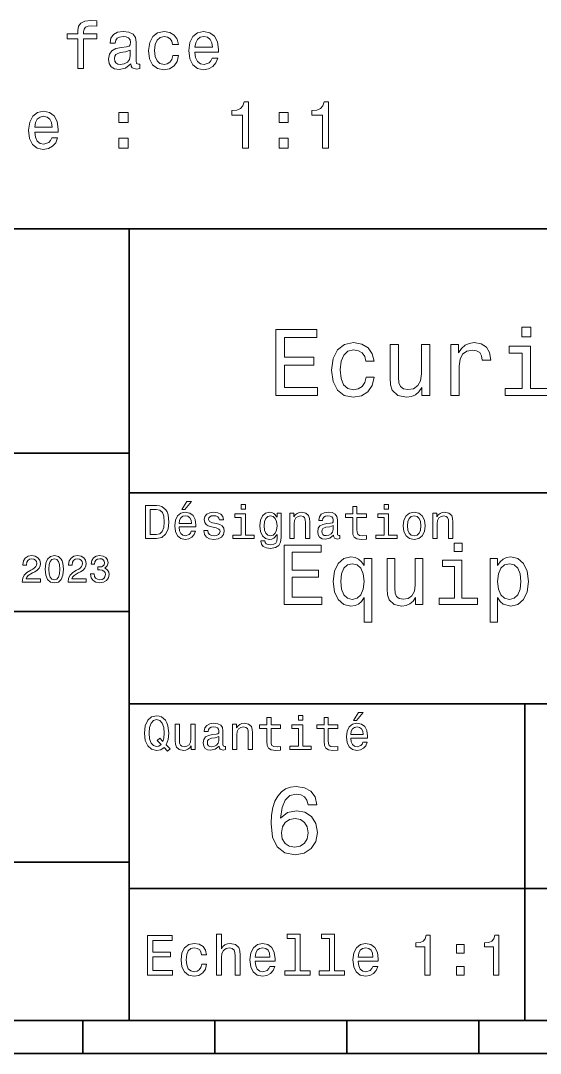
# Model space of a CAD drawing. Extents: x 0 to 297, y 0 to 210.
# Drawn here: x 153.8 to 193.2, y 7.5 to 85.8 of the extents above; entities that cross this region are included whole.
import ezdxf

# ---------------------------------------------------------------- set-up
doc = ezdxf.new("R2010")
doc.units = 0

msp = doc.modelspace()

# ---------------------------------------------------------------- linework, layer by layer
at = {"color": 7, "lineweight": 35}
for p, q in [((97, 70), (287, 70)), ((162, 10), (162, 70)), ((97, 53), (162, 53)), ((162, 50), (287, 50)), ((97, 41), (162, 41)), ((162, 34), (287, 34)), ((97, 22), (162, 22)), ((162, 20), (287, 20)), ((10, 10), (287, 10)), ((97, 10), (287, 10)), ((98.5, 7.5), (198.5, 7.5))]:
    msp.add_line(p, q, dxfattribs=at)
at = {"color": 7, "lineweight": 35, "ltscale": 0.35}
msp.add_line((192, 20), (192, 34), dxfattribs=at)
at = {"color": 7, "lineweight": 35, "ltscale": 0.25}
msp.add_line((192, 10), (192, 20), dxfattribs=at)
at = {"color": 7, "lineweight": 35, "ltscale": 0.0625}
for p, q in [((158.5, 10), (158.5, 7.5)), ((168.5, 10), (168.5, 7.5)), ((178.5, 10), (178.5, 7.5)), ((188.5, 10), (188.5, 7.5))]:
    msp.add_line(p, q, dxfattribs=at)
at = {"color": 7, "lineweight": 13}
for points in [[(158.106995, 84.412415), (158.106995, 82.173218), (158.550812, 82.173218), (158.550812, 84.412415), (159.559448, 84.412415), (159.559448, 84.790649), (158.550812, 84.790649), (158.550812, 84.957077), (158.586105, 85.158806), (158.702103, 85.294975), (158.898788, 85.375664), (159.181213, 85.40593), (159.559448, 85.385757), (159.559448, 85.769043), (159.080353, 85.794258), (158.646637, 85.748863), (158.34404, 85.612701), (158.162476, 85.375664), (158.106995, 85.037773), (158.106995, 84.790649), (157.295044, 84.790649), (157.295044, 84.412415)], [(162.136536, 82.526245), (162.136536, 82.511116), (162.161758, 82.339645), (162.237411, 82.218605), (162.55513, 82.122787), (162.802246, 82.163132), (162.802246, 82.506073), (162.696335, 82.490944), (162.55513, 82.556503), (162.529907, 82.758232), (162.529907, 84.160248), (162.469391, 84.518318), (162.292877, 84.770477), (161.985245, 84.921776), (161.551529, 84.977249), (161.127899, 84.916733), (160.815216, 84.745262), (160.61853, 84.477974), (160.552963, 84.124947), (160.552963, 84.094688), (160.951385, 84.094688), (160.986679, 84.306503), (161.097641, 84.457802), (161.27919, 84.548576), (161.536392, 84.583878), (161.783508, 84.558662), (161.960022, 84.483017), (162.065933, 84.351891), (162.101242, 84.170334), (162.08107, 83.958519), (162.000366, 83.852615), (161.798645, 83.802177), (161.42041, 83.761833), (160.986679, 83.671059), (160.679047, 83.509674), (160.497498, 83.257515), (160.442017, 82.884315), (160.492447, 82.55146), (160.648788, 82.304344), (160.900955, 82.148003), (161.248932, 82.092529), (161.717957, 82.198433)], [(165.288559, 83.983734), (165.727325, 83.983734), (165.636536, 84.387192), (165.419678, 84.704918), (165.081787, 84.901604), (164.643021, 84.977249), (164.158875, 84.876389), (163.79071, 84.593964), (163.558731, 84.135033), (163.478043, 83.51976), (163.55368, 82.909531), (163.78064, 82.455635), (164.138702, 82.173218), (164.627899, 82.0774), (165.061615, 82.153046), (165.399506, 82.364861), (165.6315, 82.697716), (165.732361, 83.141518), (165.308731, 83.141518), (165.233078, 82.8591), (165.091873, 82.647278), (164.890137, 82.516159), (164.643021, 82.475815), (164.335388, 82.541374), (164.11348, 82.743103), (163.977325, 83.070915), (163.931931, 83.534889), (163.977325, 83.988777), (164.11853, 84.316589), (164.345474, 84.518318), (164.643021, 84.588921), (164.905273, 84.543533), (165.101959, 84.427544), (165.233078, 84.235901)], [(166.988129, 83.39872), (168.763336, 83.39872), (168.768387, 83.605492), (168.687683, 84.185463), (168.46579, 84.619186), (168.112762, 84.881432), (167.643738, 84.977249), (167.184814, 84.876389), (166.831787, 84.593964), (166.604843, 84.135033), (166.524139, 83.529846), (166.599792, 82.909531), (166.826736, 82.455635), (167.174728, 82.173218), (167.628616, 82.0774), (168.021988, 82.14296), (168.344757, 82.31443), (168.581787, 82.586761), (168.717957, 82.949875), (168.27919, 82.949875), (168.188416, 82.748146), (168.057281, 82.596848), (167.684082, 82.475815), (167.396622, 82.531288), (167.179764, 82.707802), (167.038559, 82.995262), (166.988129, 83.383591)], [(166.988129, 83.771919), (167.043594, 84.119904), (167.179764, 84.377106), (167.386536, 84.533447), (167.658875, 84.588921), (167.926163, 84.533447), (168.132935, 84.377106), (168.259018, 84.119904), (168.304413, 83.771919)], [(162.086105, 83.121346), (162.025589, 82.8591), (161.864212, 82.657364), (161.622131, 82.526245), (161.324585, 82.480858), (161.132935, 82.506073), (160.996765, 82.586761), (160.911041, 82.727974), (160.885818, 82.92466), (160.905991, 83.101173), (160.986679, 83.227249), (161.309448, 83.368462), (161.717957, 83.428978), (162.086105, 83.550018)], [(170.588989, 76.126389), (171.047913, 76.126389), (171.047913, 79.651604), (170.704987, 79.651604), (170.614197, 79.343971), (170.432648, 79.137192), (170.155273, 79.016159), (169.771988, 78.975815), (169.771988, 78.617744), (170.588989, 78.617744)], [(176.661041, 76.126389), (177.119965, 76.126389), (177.119965, 79.651604), (176.777023, 79.651604), (176.686249, 79.343971), (176.5047, 79.137192), (176.22731, 79.016159), (175.844025, 78.975815), (175.844025, 78.617744), (176.661041, 78.617744)], [(154.84404, 77.351891), (156.619247, 77.351891), (156.624298, 77.558662), (156.54361, 78.138634), (156.321701, 78.572357), (155.968674, 78.834602), (155.499649, 78.93042), (155.040726, 78.829559), (154.687698, 78.547134), (154.460754, 78.088203), (154.380051, 77.483017), (154.455704, 76.862701), (154.682648, 76.408806), (155.03064, 76.126389), (155.484528, 76.030571), (155.877899, 76.09613), (156.200668, 76.267601), (156.437698, 76.539932), (156.573853, 76.903046), (156.135101, 76.903046), (156.044327, 76.701317), (155.913193, 76.550018), (155.539993, 76.428986), (155.252533, 76.484459), (155.035675, 76.660973), (154.89447, 76.948433), (154.84404, 77.336761)], [(154.84404, 77.72509), (154.899506, 78.073074), (155.035675, 78.330276), (155.242447, 78.486618), (155.514786, 78.542091), (155.782074, 78.486618), (155.988846, 78.330276), (156.114929, 78.073074), (156.160309, 77.72509)], [(161.223724, 78.08316), (161.919678, 78.08316), (161.919678, 78.834602), (161.223724, 78.834602)], [(173.367798, 78.08316), (174.063766, 78.08316), (174.063766, 78.834602), (173.367798, 78.834602)], [(161.223724, 76.126389), (161.919678, 76.126389), (161.919678, 76.877831), (161.223724, 76.877831)], [(173.367798, 76.126389), (174.063766, 76.126389), (174.063766, 76.877831), (173.367798, 76.877831)], [(173.109512, 57.381123), (176.279541, 57.381123), (176.279541, 57.986309), (173.772339, 57.986309), (173.772339, 59.679394), (176.005768, 59.679394), (176.005768, 60.277374), (173.772339, 60.277374), (173.772339, 61.775936), (176.221893, 61.775936), (176.221893, 62.381123), (173.109512, 62.381123)], [(192.439484, 62.554031), (191.769455, 62.554031), (191.769455, 61.833572), (192.439484, 61.833572)], [(179.932281, 59.967579), (180.559082, 59.967579), (180.429398, 60.543945), (180.119598, 60.997837), (179.636887, 61.278816), (179.010086, 61.386887), (178.318436, 61.242794), (177.792511, 60.839336), (177.46109, 60.183716), (177.345825, 59.304752), (177.453888, 58.432995), (177.778091, 57.78458), (178.289627, 57.381123), (178.988464, 57.244236), (179.608063, 57.352303), (180.090775, 57.6549), (180.42218, 58.130402), (180.566284, 58.764408), (179.96109, 58.764408), (179.853027, 58.36095), (179.651291, 58.058357), (179.363113, 57.871037), (179.010086, 57.8134), (178.570602, 57.907059), (178.253601, 58.195244), (178.059082, 58.663544), (177.994232, 59.326366), (178.059082, 59.974781), (178.260803, 60.443081), (178.585007, 60.731266), (179.010086, 60.83213), (179.38472, 60.767288), (179.66571, 60.601585), (179.853027, 60.327808)], [(184.788177, 61.25), (184.154175, 61.25), (184.154175, 59.016571), (184.082123, 58.497837), (183.873199, 58.123196), (183.548996, 57.892651), (183.123917, 57.820602), (182.785294, 57.878242), (182.569168, 58.051151), (182.446686, 58.346542), (182.417862, 58.764408), (182.417862, 61.25), (181.783859, 61.25), (181.783859, 58.706772), (181.805481, 58.195244), (181.942368, 57.770172), (182.360229, 57.381123), (183.030258, 57.244236), (183.390488, 57.294666), (183.700287, 57.424351), (183.966858, 57.647694), (184.182999, 57.971901), (184.182999, 57.381123), (184.788177, 57.381123)], [(186.380402, 57.381123), (187.014404, 57.381123), (187.014404, 59.592937), (187.079254, 60.12608), (187.273773, 60.507923), (187.590775, 60.738472), (188.015854, 60.817722), (188.332855, 60.767288), (188.570602, 60.623199), (188.714691, 60.378242), (188.765121, 60.046829), (189.406342, 60.046829), (189.319885, 60.630402), (189.082123, 61.048271), (188.685883, 61.30043), (188.145538, 61.386887), (187.778091, 61.32925), (187.46109, 61.185158), (187.180115, 60.940201), (186.956772, 60.608788), (186.956772, 61.25), (186.380402, 61.25)], [(192.417862, 57.914265), (192.417862, 61.120316), (190.789627, 61.120316), (190.789627, 60.579971), (191.783859, 60.579971), (191.783859, 57.914265), (190.48703, 57.914265), (190.48703, 57.381123), (193.729111, 57.381123), (193.729111, 57.914265)], [(166.004318, 48.728386), (166.216858, 48.728386), (166.717575, 49.340778), (166.364548, 49.340778)], [(164.080688, 49.030979), (163.248566, 49.030979), (163.248566, 46.530979), (164.080688, 46.530979), (164.473343, 46.610229), (164.765137, 46.851585), (164.945251, 47.244236), (165.010086, 47.780979), (164.952454, 48.328529), (164.880402, 48.544666), (164.779541, 48.717579), (164.487747, 48.951729), (164.296829, 49.009365)], [(164.055481, 48.731987), (164.329254, 48.677952), (164.516571, 48.512245), (164.628235, 48.216858), (164.664261, 47.780979), (164.624634, 47.359509), (164.51297, 47.064121), (164.322052, 46.887608), (164.055481, 46.829971), (163.583572, 46.829971), (163.583572, 48.731987)], [(170.824203, 49.117435), (170.489197, 49.117435), (170.489197, 48.757202), (170.824203, 48.757202)], [(178.943802, 48.130402), (178.943802, 47.161381), (178.965424, 46.84798), (179.066284, 46.631844), (179.268005, 46.505764), (179.610229, 46.462536), (179.984863, 46.480545), (179.984863, 46.754322), (179.71109, 46.732708), (179.46254, 46.761528), (179.329254, 46.851585), (179.271606, 47.00288), (179.260803, 47.215416), (179.260803, 48.130402), (179.984863, 48.130402), (179.984863, 48.400574), (179.260803, 48.400574), (179.260803, 48.966137), (178.943802, 48.966137), (178.943802, 48.400574), (178.396255, 48.400574), (178.396255, 48.130402)], [(181.667145, 49.117435), (181.332138, 49.117435), (181.332138, 48.757202), (181.667145, 48.757202)], [(165.784576, 47.406338), (167.052597, 47.406338), (167.056198, 47.554035), (166.998566, 47.9683), (166.840057, 48.278099), (166.587891, 48.465416), (166.252884, 48.533859), (165.925079, 48.461815), (165.672913, 48.260086), (165.510803, 47.932278), (165.453171, 47.5), (165.507202, 47.056915), (165.669312, 46.732708), (165.917862, 46.530979), (166.242081, 46.462536), (166.523056, 46.509365), (166.753601, 46.631844), (166.922913, 46.826366), (167.020172, 47.085735), (166.706772, 47.085735), (166.641937, 46.941643), (166.548264, 46.833572), (166.281708, 46.747116), (166.07637, 46.786743), (165.921463, 46.912823), (165.820602, 47.118156), (165.784576, 47.395531)], [(165.784576, 47.672909), (165.824203, 47.921471), (165.921463, 48.105186), (166.069168, 48.216858), (166.263687, 48.256485), (166.454605, 48.216858), (166.60231, 48.105186), (166.692368, 47.921471), (166.724777, 47.672909)], [(168.623199, 47.658501), (168.317001, 47.730545), (168.090057, 47.8134), (168.014404, 47.982708), (168.036026, 48.101585), (168.111664, 48.188038), (168.234146, 48.242073), (168.41066, 48.263687), (168.579971, 48.242073), (168.713257, 48.177231), (168.799713, 48.079971), (168.835739, 47.950287), (169.145538, 47.950287), (169.145538, 47.957493), (169.091492, 48.191643), (168.943802, 48.375359), (168.713257, 48.490635), (168.41066, 48.533859), (168.104462, 48.490635), (167.881119, 48.371758), (167.740631, 48.195244), (167.697403, 47.971901), (167.729828, 47.755764), (167.830688, 47.604465), (167.996399, 47.496399), (168.237747, 47.42075), (168.590775, 47.334293), (168.806915, 47.244236), (168.864548, 47.172188), (168.886169, 47.064121), (168.853745, 46.930836), (168.767288, 46.829971), (168.626801, 46.765129), (168.439484, 46.743515), (168.241348, 46.765129), (168.09726, 46.840778), (168, 46.963257), (167.960373, 47.132565), (167.654175, 47.132565), (167.704605, 46.844379), (167.85231, 46.635445), (168.086456, 46.509365), (168.41066, 46.462536), (168.749283, 46.509365), (168.997833, 46.635445), (169.149139, 46.837173), (169.203171, 47.100143), (169.163544, 47.327087), (169.05188, 47.481987), (168.868149, 47.582851)], [(170.8134, 46.79755), (170.8134, 48.400574), (169.999283, 48.400574), (169.999283, 48.130402), (170.496399, 48.130402), (170.496399, 46.79755), (169.847977, 46.79755), (169.847977, 46.530979), (171.469025, 46.530979), (171.469025, 46.79755)], [(173.518738, 46.617435), (173.518738, 48.465416), (173.216141, 48.465416), (173.216141, 48.152016), (172.967575, 48.4366), (172.816284, 48.508644), (172.646973, 48.533859), (172.340775, 48.461815), (172.103027, 48.260086), (171.94812, 47.935879), (171.894089, 47.5), (171.94812, 47.060516), (172.103027, 46.736309), (172.340775, 46.530979), (172.646973, 46.462536), (172.819885, 46.487751), (172.963974, 46.552593), (173.216141, 46.826366), (173.216141, 46.552593), (173.187317, 46.336456), (173.108063, 46.181557), (172.956772, 46.091499), (172.729828, 46.059078), (172.531708, 46.080692), (172.391205, 46.134727), (172.30835, 46.228386), (172.283142, 46.354465), (171.976944, 46.354465), (171.976944, 46.340057), (172.023773, 46.109509), (172.167862, 45.9366), (172.398407, 45.824928), (172.711823, 45.785301), (173.086456, 45.839336), (173.335022, 45.990635), (173.47551, 46.253601)], [(172.221909, 47.5), (172.254318, 47.820606), (172.351593, 48.058357), (172.502884, 48.198845), (172.704605, 48.249279), (172.917145, 48.198845), (173.075653, 48.058357), (173.172913, 47.820606), (173.208939, 47.5), (173.172913, 47.172188), (173.075653, 46.938038), (172.917145, 46.793949), (172.704605, 46.747116), (172.502884, 46.793949), (172.351593, 46.938038), (172.254318, 47.175793)], [(174.181549, 46.530979), (174.498566, 46.530979), (174.498566, 47.647694), (174.530975, 47.903458), (174.635452, 48.090778), (174.797546, 48.206051), (175.013687, 48.249279), (175.1866, 48.213257), (175.294662, 48.115993), (175.348709, 47.953888), (175.366714, 47.737751), (175.366714, 46.530979), (175.683716, 46.530979), (175.683716, 47.802593), (175.669312, 48.058357), (175.604462, 48.270893), (175.391937, 48.465416), (175.060516, 48.533859), (174.876801, 48.508644), (174.721909, 48.440201), (174.588623, 48.324928), (174.484146, 48.170029), (174.484146, 48.465416), (174.181549, 48.465416)], [(177.499283, 46.783142), (177.499283, 46.772335), (177.517288, 46.649857), (177.57132, 46.5634), (177.798264, 46.494957), (177.974777, 46.523773), (177.974777, 46.76873), (177.899139, 46.757923), (177.798264, 46.804756), (177.780258, 46.948845), (177.780258, 47.950287), (177.73703, 48.206051), (177.610947, 48.386166), (177.391205, 48.494236), (177.081406, 48.533859), (176.778824, 48.490635), (176.555481, 48.368156), (176.414978, 48.177231), (176.368149, 47.925072), (176.368149, 47.903458), (176.65274, 47.903458), (176.677948, 48.054756), (176.757202, 48.162823), (176.886887, 48.227665), (177.070602, 48.25288), (177.247116, 48.234871), (177.373199, 48.180836), (177.448853, 48.087173), (177.47406, 47.957493), (177.459656, 47.806194), (177.402023, 47.730545), (177.257919, 47.694523), (176.987747, 47.665707), (176.677948, 47.600864), (176.458206, 47.485592), (176.328537, 47.305473), (176.28891, 47.038906), (176.324921, 46.801151), (176.4366, 46.624638), (176.616714, 46.512966), (176.86528, 46.473343), (177.200287, 46.548992)], [(181.656342, 46.79755), (181.656342, 48.400574), (180.842224, 48.400574), (180.842224, 48.130402), (181.33934, 48.130402), (181.33934, 46.79755), (180.690918, 46.79755), (180.690918, 46.530979), (182.311966, 46.530979), (182.311966, 46.79755)], [(182.762253, 47.496399), (182.819885, 47.056915), (182.985596, 46.732708), (183.248566, 46.530979), (183.601593, 46.462536), (183.951004, 46.530979), (184.213974, 46.729107), (184.379684, 47.053314), (184.440918, 47.496399), (184.379684, 47.935879), (184.213974, 48.263687), (183.951004, 48.461815), (183.601593, 48.533859), (183.248566, 48.461815), (182.985596, 48.260086), (182.819885, 47.935879)], [(183.086456, 47.5), (183.118881, 47.824207), (183.219742, 48.058357), (183.381851, 48.20245), (183.601593, 48.25288), (183.817719, 48.20245), (183.979828, 48.061958), (184.080688, 47.824207), (184.116714, 47.5), (184.080688, 47.172188), (183.979828, 46.934437), (183.817719, 46.790344), (183.601593, 46.743515), (183.381851, 46.790344), (183.219742, 46.934437), (183.118881, 47.172188)], [(185.024506, 46.530979), (185.341492, 46.530979), (185.341492, 47.647694), (185.373917, 47.903458), (185.478394, 48.090778), (185.640488, 48.206051), (185.856628, 48.249279), (186.029541, 48.213257), (186.137604, 48.115993), (186.19165, 47.953888), (186.209656, 47.737751), (186.209656, 46.530979), (186.526657, 46.530979), (186.526657, 47.802593), (186.512253, 48.058357), (186.447403, 48.270893), (186.234879, 48.465416), (185.903458, 48.533859), (185.719742, 48.508644), (185.56485, 48.440201), (185.431564, 48.324928), (185.327087, 48.170029), (185.327087, 48.465416), (185.024506, 48.465416)], [(177.463257, 47.208214), (177.420029, 47.020893), (177.304749, 46.876801), (177.131851, 46.783142), (176.919312, 46.750721), (176.782425, 46.76873), (176.68515, 46.826366), (176.623917, 46.927231), (176.605911, 47.067722), (176.620316, 47.193802), (176.677948, 47.283859), (176.908508, 47.384727), (177.200287, 47.427952), (177.463257, 47.514408)], [(173.748566, 41.530258), (176.601593, 41.530258), (176.601593, 42.074928), (174.345108, 42.074928), (174.345108, 43.598701), (176.355194, 43.598701), (176.355194, 44.136887), (174.345108, 44.136887), (174.345108, 45.485588), (176.549713, 45.485588), (176.549713, 46.030258), (173.748566, 46.030258)], [(187.242081, 46.185879), (186.639053, 46.185879), (186.639053, 45.537464), (187.242081, 45.537464)], [(153.899139, 43.224785), (155.273773, 43.224785), (155.273773, 43.472622), (154.187317, 43.472622), (154.247849, 43.60807), (154.351593, 43.720463), (154.671478, 43.925072), (154.841507, 44.011528), (155.031708, 44.135448), (155.167145, 44.279541), (155.244965, 44.44957), (155.273773, 44.642651), (155.224792, 44.884727), (155.08934, 45.074928), (154.881851, 45.195965), (154.613831, 45.239193), (154.337173, 45.190201), (154.126801, 45.054756), (153.991364, 44.838619), (153.945251, 44.553314), (153.945251, 44.51297), (154.207504, 44.51297), (154.207504, 44.536022), (154.233429, 44.731991), (154.311249, 44.876083), (154.435165, 44.9683), (154.599426, 45), (154.766571, 44.971184), (154.890488, 44.899136), (154.971191, 44.786743), (155, 44.645535), (154.979828, 44.51297), (154.925079, 44.400578), (154.832855, 44.302593), (154.706055, 44.216141), (154.536026, 44.12392), (154.253601, 43.945248), (154.054764, 43.755043), (153.9366, 43.524498), (153.899139, 43.233429)], [(155.642654, 44.201729), (155.685883, 43.749279), (155.821335, 43.426514), (156.037476, 43.230549), (156.337173, 43.167149), (156.634003, 43.230549), (156.850143, 43.426514), (156.982712, 43.749279), (157.028824, 44.201729), (156.982712, 44.651299), (156.927963, 44.829971), (156.850143, 44.976948), (156.634003, 45.172913), (156.337173, 45.239193), (156.037476, 45.172913), (155.821335, 44.974064), (155.685883, 44.651299)], [(155.919312, 44.201729), (155.942368, 44.550434), (156.01442, 44.801155), (156.144104, 44.948128), (156.337173, 45), (156.527374, 44.948128), (156.657059, 44.801155), (156.729111, 44.550434), (156.752167, 44.201729), (156.729111, 43.850143), (156.657059, 43.599426), (156.527374, 43.45245), (156.337173, 43.403458), (156.144104, 43.45245), (156.01442, 43.599426), (155.942368, 43.850143)], [(157.368881, 43.224785), (158.743515, 43.224785), (158.743515, 43.472622), (157.657059, 43.472622), (157.71759, 43.60807), (157.821335, 43.720463), (158.14122, 43.925072), (158.311249, 44.011528), (158.50145, 44.135448), (158.636887, 44.279541), (158.714706, 44.44957), (158.743515, 44.642651), (158.694534, 44.884727), (158.559082, 45.074928), (158.351593, 45.195965), (158.083572, 45.239193), (157.806915, 45.190201), (157.596542, 45.054756), (157.461105, 44.838619), (157.414993, 44.553314), (157.414993, 44.51297), (157.677231, 44.51297), (157.677231, 44.536022), (157.703171, 44.731991), (157.780991, 44.876083), (157.904907, 44.9683), (158.069168, 45), (158.236313, 44.971184), (158.360229, 44.899136), (158.440918, 44.786743), (158.469742, 44.645535), (158.44957, 44.51297), (158.394821, 44.400578), (158.302597, 44.302593), (158.175797, 44.216141), (158.005768, 44.12392), (157.723343, 43.945248), (157.524506, 43.755043), (157.406342, 43.524498), (157.368881, 43.233429)], [(159.080688, 43.853027), (159.080688, 43.832855), (159.126801, 43.556198), (159.262253, 43.348705), (159.47551, 43.216141), (159.757935, 43.167149), (160.057648, 43.216141), (160.282425, 43.342941), (160.426514, 43.54467), (160.478394, 43.804035), (160.455338, 43.974064), (160.391937, 44.112392), (160.288193, 44.219021), (160.149857, 44.296829), (160.337173, 44.45245), (160.403458, 44.700291), (160.360229, 44.925072), (160.236313, 45.0951), (160.034592, 45.201729), (159.757935, 45.239193), (159.498566, 45.193085), (159.299713, 45.066284), (159.170029, 44.864555), (159.126801, 44.596542), (159.126801, 44.57637), (159.383286, 44.57637), (159.406342, 44.760807), (159.481277, 44.893372), (159.60231, 44.974064), (159.772339, 45.002884), (159.922195, 44.979828), (160.031708, 44.919308), (160.097992, 44.821327), (160.123917, 44.688763), (160.097992, 44.54755), (160.028824, 44.45245), (159.907776, 44.394814), (159.743515, 44.377522), (159.631134, 44.380405), (159.631134, 44.15274), (159.772339, 44.158501), (159.953888, 44.132565), (160.08934, 44.0634), (160.170029, 43.951008), (160.198853, 43.804035), (160.167145, 43.63689), (160.083572, 43.51297), (159.951019, 43.435158), (159.775223, 43.409222), (159.593658, 43.438042), (159.46109, 43.524498), (159.377533, 43.662827), (159.345825, 43.853027)], [(179.811249, 44.474064), (179.610245, 44.76585), (179.383286, 44.973343), (179.117447, 45.090057), (178.812683, 45.135445), (178.261536, 45.005764), (177.833588, 44.642651), (177.554764, 44.059078), (177.457504, 43.274494), (177.554764, 42.483429), (177.833588, 41.899857), (178.261536, 41.530258), (178.812683, 41.407059), (179.117447, 41.445965), (179.376801, 41.556194), (179.60376, 41.757202), (179.811249, 42.061958), (179.811249, 40.181557), (180.381851, 40.181557), (180.381851, 45.012245), (179.811249, 45.012245)], [(184.259369, 45.012245), (183.688766, 45.012245), (183.688766, 43.002159), (183.623932, 42.535301), (183.435883, 42.198124), (183.144104, 41.990631), (182.761536, 41.925793), (182.456787, 41.977665), (182.262253, 42.133286), (182.152023, 42.399136), (182.126083, 42.775215), (182.126083, 45.012245), (181.555481, 45.012245), (181.555481, 42.723343), (181.574936, 42.262966), (181.698135, 41.880402), (182.074219, 41.530258), (182.677246, 41.407059), (183.00145, 41.45245), (183.280273, 41.569164), (183.520172, 41.770172), (183.714706, 42.061958), (183.714706, 41.530258), (184.259369, 41.530258)], [(187.222626, 42.010086), (187.222626, 44.895531), (185.757217, 44.895531), (185.757217, 44.409222), (186.652023, 44.409222), (186.652023, 42.010086), (185.484879, 42.010086), (185.484879, 41.530258), (188.40274, 41.530258), (188.40274, 42.010086)], [(189.920044, 44.474064), (189.920044, 45.012245), (189.349426, 45.012245), (189.349426, 40.181557), (189.920044, 40.181557), (189.920044, 42.061958), (190.121048, 41.757202), (190.347992, 41.556194), (190.918594, 41.407059), (191.463257, 41.530258), (191.89122, 41.899857), (192.170044, 42.483429), (192.273788, 43.274494), (192.170044, 44.059078), (191.89122, 44.642651), (191.463257, 45.005764), (190.918594, 45.135445), (190.607361, 45.096542), (190.341507, 44.973343), (190.114563, 44.76585)], [(178.041077, 43.274494), (178.099426, 43.851585), (178.280991, 44.273052), (178.553314, 44.532421), (178.909943, 44.623199), (179.286026, 44.532421), (179.571335, 44.279537), (179.739914, 43.858067), (179.804764, 43.274494), (179.739914, 42.684437), (179.571335, 42.262966), (179.286026, 42.003601), (178.909943, 41.919308), (178.553314, 42.003601), (178.280991, 42.262966), (178.099426, 42.690922)], [(190.821335, 41.919308), (190.438766, 42.003601), (190.159943, 42.262966), (189.984879, 42.684437), (189.926514, 43.274494), (189.984879, 43.858067), (190.159943, 44.279537), (190.438766, 44.532421), (190.821335, 44.623199), (191.171478, 44.532421), (191.450302, 44.273052), (191.625366, 43.851585), (191.690216, 43.274494), (191.625366, 42.690922), (191.450302, 42.262966), (191.171478, 42.003601)], [(164.642654, 30.685879), (164.916428, 30.401297), (165.107346, 30.592218), (164.811966, 30.894812), (164.963257, 31.305475), (165.010086, 31.780979), (164.941635, 32.339336), (164.862396, 32.56628), (164.757919, 32.753601), (164.46254, 33.009365), (164.282425, 33.074207), (164.08429, 33.099422), (163.702454, 33.009365), (163.41066, 32.757202), (163.223343, 32.342937), (163.158508, 31.780979), (163.223343, 31.219019), (163.407059, 30.804754), (163.698853, 30.54899), (164.08429, 30.462536), (164.39769, 30.520172)], [(172.438034, 32.130402), (172.438034, 31.161383), (172.459656, 30.847982), (172.560516, 30.631844), (172.762253, 30.505762), (173.104462, 30.462536), (173.479111, 30.480547), (173.479111, 30.754322), (173.205338, 30.732708), (172.956772, 30.761526), (172.823486, 30.851583), (172.765854, 31.002882), (172.755035, 31.215418), (172.755035, 32.130402), (173.479111, 32.130402), (173.479111, 32.400574), (172.755035, 32.400574), (172.755035, 32.966137), (172.438034, 32.966137), (172.438034, 32.400574), (171.890488, 32.400574), (171.890488, 32.130402)], [(175.161377, 33.117435), (174.82637, 33.117435), (174.82637, 32.757202), (175.161377, 32.757202)], [(176.775223, 32.130402), (176.775223, 31.161383), (176.796829, 30.847982), (176.89769, 30.631844), (177.099426, 30.505762), (177.44165, 30.462536), (177.816284, 30.480547), (177.816284, 30.754322), (177.542511, 30.732708), (177.293945, 30.761526), (177.16066, 30.851583), (177.103027, 31.002882), (177.092224, 31.215418), (177.092224, 32.130402), (177.816284, 32.130402), (177.816284, 32.400574), (177.092224, 32.400574), (177.092224, 32.966137), (176.775223, 32.966137), (176.775223, 32.400574), (176.227661, 32.400574), (176.227661, 32.130402)], [(179.015854, 32.728386), (179.228394, 32.728386), (179.729111, 33.340778), (179.376083, 33.340778)], [(164.41571, 30.916426), (164.260803, 30.801151), (164.08429, 30.765129), (163.850143, 30.829971), (163.666428, 31.024494), (163.543945, 31.341497), (163.504318, 31.780979), (163.543945, 32.216858), (163.662827, 32.537464), (163.846542, 32.731987), (164.08429, 32.80043), (164.318451, 32.731987), (164.502167, 32.533859), (164.621033, 32.213257), (164.664261, 31.780979), (164.631851, 31.40634), (164.5634, 31.150576), (164.329254, 31.395533), (164.13472, 31.211815)], [(166.998566, 32.465416), (166.681549, 32.465416), (166.681549, 31.348703), (166.645538, 31.089336), (166.541061, 30.902016), (166.378967, 30.786743), (166.166428, 30.750719), (165.997116, 30.779539), (165.889053, 30.865993), (165.827805, 31.013687), (165.8134, 31.222622), (165.8134, 32.465416), (165.496399, 32.465416), (165.496399, 31.193804), (165.507202, 30.93804), (165.575653, 30.725504), (165.784576, 30.530979), (166.119598, 30.462536), (166.299713, 30.487751), (166.454605, 30.552593), (166.587891, 30.664265), (166.695969, 30.826368), (166.695969, 30.530979), (166.998566, 30.530979)], [(168.824921, 30.78314), (168.824921, 30.772333), (168.842941, 30.649855), (168.896973, 30.5634), (169.123917, 30.494957), (169.30043, 30.523775), (169.30043, 30.768732), (169.224777, 30.757925), (169.123917, 30.804754), (169.105911, 30.948847), (169.105911, 31.950287), (169.062683, 32.206051), (168.9366, 32.386166), (168.716858, 32.494236), (168.407059, 32.533859), (168.104462, 32.490635), (167.881119, 32.368156), (167.740631, 32.177231), (167.693802, 31.925072), (167.693802, 31.903458), (167.978394, 31.903458), (168.003601, 32.054756), (168.082855, 32.162823), (168.21254, 32.227665), (168.396255, 32.25288), (168.572769, 32.234871), (168.698853, 32.180836), (168.77449, 32.087173), (168.799713, 31.957493), (168.785309, 31.806194), (168.727661, 31.730547), (168.583572, 31.694523), (168.3134, 31.665705), (168.003601, 31.600864), (167.783859, 31.48559), (167.654175, 31.305475), (167.614548, 31.038904), (167.650574, 30.801151), (167.762253, 30.62464), (167.942368, 30.512968), (168.190918, 30.473343), (168.52594, 30.54899)], [(169.844376, 30.530979), (170.161377, 30.530979), (170.161377, 31.647694), (170.193802, 31.903458), (170.298279, 32.090778), (170.460373, 32.206051), (170.676514, 32.249279), (170.849426, 32.213257), (170.957489, 32.115993), (171.011536, 31.95389), (171.029541, 31.737751), (171.029541, 30.530979), (171.346542, 30.530979), (171.346542, 31.802593), (171.332138, 32.058357), (171.267288, 32.270893), (171.054749, 32.465416), (170.723343, 32.533859), (170.539627, 32.508644), (170.38472, 32.440201), (170.251434, 32.324928), (170.146973, 32.170029), (170.146973, 32.465416), (169.844376, 32.465416)], [(175.150574, 30.79755), (175.150574, 32.400574), (174.336456, 32.400574), (174.336456, 32.130402), (174.833572, 32.130402), (174.833572, 30.79755), (174.185165, 30.79755), (174.185165, 30.530979), (175.806198, 30.530979), (175.806198, 30.79755)], [(178.796112, 31.40634), (180.064117, 31.40634), (180.067719, 31.554033), (180.010086, 31.9683), (179.851593, 32.278099), (179.599426, 32.465416), (179.264404, 32.533859), (178.9366, 32.461815), (178.684433, 32.260086), (178.522339, 31.932276), (178.464691, 31.5), (178.518738, 31.056915), (178.680832, 30.732708), (178.929398, 30.530979), (179.253601, 30.462536), (179.534576, 30.509365), (179.765137, 30.631844), (179.934433, 30.826368), (180.031708, 31.085733), (179.718292, 31.085733), (179.653458, 30.941643), (179.559799, 30.833572), (179.293228, 30.747118), (179.087891, 30.786743), (178.932999, 30.912823), (178.832138, 31.118155), (178.796112, 31.395533)], [(178.796112, 31.672911), (178.835739, 31.921469), (178.932999, 32.105186), (179.080688, 32.216858), (179.275208, 32.256485), (179.466141, 32.216858), (179.613831, 32.105186), (179.703888, 31.921469), (179.736313, 31.672911)], [(168.78891, 31.208212), (168.745682, 31.020893), (168.630402, 30.876801), (168.457489, 30.78314), (168.244965, 30.750719), (168.108063, 30.768732), (168.010803, 30.826368), (167.94957, 30.927233), (167.931549, 31.067722), (167.945969, 31.193804), (168.003601, 31.283861), (168.234146, 31.384726), (168.52594, 31.427954), (168.78891, 31.514408)], [(176.229095, 26.353027), (176.092209, 26.9366), (175.775208, 27.368877), (175.285294, 27.642653), (174.651291, 27.736313), (174.226212, 27.685879), (173.85878, 27.548992), (173.534576, 27.325649), (173.260803, 27.008646), (173.044662, 26.612392), (172.886154, 26.129684), (172.785294, 25.56052), (172.756485, 24.91931), (172.87175, 23.896254), (173.224777, 23.154179), (173.793945, 22.707493), (174.572037, 22.556196), (175.270889, 22.685879), (175.804031, 23.024496), (176.149857, 23.557638), (176.272324, 24.234871), (176.149857, 24.91931), (175.818436, 25.445246), (175.306915, 25.776657), (174.672897, 25.891932), (173.988464, 25.747839), (173.476944, 25.337177), (173.585007, 26.129684), (173.815552, 26.698849), (174.168579, 27.037464), (174.658493, 27.152739), (175.018723, 27.0951), (175.292496, 26.943806), (175.47261, 26.691643), (175.566269, 26.353027)], [(175.573486, 24.227667), (175.494232, 23.773775), (175.292496, 23.427954), (174.968292, 23.197407), (174.564835, 23.12536), (174.139771, 23.197407), (173.815552, 23.42075), (173.606628, 23.766571), (173.541779, 24.220461), (173.613831, 24.667147), (173.815552, 25.005764), (174.146973, 25.221903), (174.593658, 25.301153), (174.982697, 25.221903), (175.292496, 25.012968), (175.494232, 24.674353)], [(168.610947, 13.428675), (168.991348, 13.428675), (168.991348, 14.768732), (169.030258, 15.075649), (169.155624, 15.300432), (169.350143, 15.438761), (169.609512, 15.490635), (169.817001, 15.447407), (169.946686, 15.330692), (170.011536, 15.136168), (170.033142, 14.876801), (170.033142, 13.428675), (170.413544, 13.428675), (170.413544, 14.954612), (170.396255, 15.261528), (170.318451, 15.516571), (170.0634, 15.75), (169.66571, 15.832133), (169.44957, 15.801874), (169.263687, 15.719741), (169.108063, 15.590058), (168.991348, 15.412825), (168.991348, 16.532421), (168.610947, 16.532421)], [(174.572052, 16.212536), (174.572052, 13.748559), (173.789627, 13.748559), (173.789627, 13.428675), (175.730545, 13.428675), (175.730545, 13.748559), (174.952454, 13.748559), (174.952454, 16.532421), (173.97551, 16.532421), (173.97551, 16.212536)], [(177.174347, 16.212536), (177.174347, 13.748559), (176.391937, 13.748559), (176.391937, 13.428675), (178.332855, 13.428675), (178.332855, 13.748559), (177.554749, 13.748559), (177.554749, 16.532421), (176.577805, 16.532421), (176.577805, 16.212536)], [(184.416412, 13.428675), (184.809784, 13.428675), (184.809784, 16.450289), (184.515839, 16.450289), (184.438034, 16.1866), (184.28241, 16.009367), (184.044662, 15.905621), (183.716125, 15.871038), (183.716125, 15.564121), (184.416412, 15.564121)], [(189.621033, 13.428675), (190.014404, 13.428675), (190.014404, 16.450289), (189.720459, 16.450289), (189.642639, 16.1866), (189.48703, 16.009367), (189.249268, 15.905621), (188.920746, 15.871038), (188.920746, 15.564121), (189.621033, 15.564121)], [(163.393372, 13.428675), (165.295395, 13.428675), (165.295395, 13.791787), (163.791061, 13.791787), (163.791061, 14.807637), (165.131119, 14.807637), (165.131119, 15.166427), (163.791061, 15.166427), (163.791061, 16.065563), (165.260803, 16.065563), (165.260803, 16.428675), (163.393372, 16.428675)], [(167.48703, 14.980548), (167.863113, 14.980548), (167.785309, 15.326369), (167.599426, 15.598703), (167.309799, 15.767292), (166.933716, 15.832133), (166.518738, 15.745678), (166.203171, 15.503603), (166.004318, 15.110231), (165.935165, 14.582853), (166, 14.059798), (166.194519, 13.67075), (166.501434, 13.428675), (166.920746, 13.346542), (167.292511, 13.411384), (167.582138, 13.592939), (167.780975, 13.878242), (167.867432, 14.258646), (167.504318, 14.258646), (167.439484, 14.016571), (167.318451, 13.835014), (167.145538, 13.722623), (166.933716, 13.688041), (166.670029, 13.744237), (166.479828, 13.917148), (166.363113, 14.198127), (166.324203, 14.595821), (166.363113, 14.984871), (166.484146, 15.26585), (166.67868, 15.438761), (166.933716, 15.49928), (167.158508, 15.460375), (167.327087, 15.360951), (167.439484, 15.196686)], [(171.546112, 14.479107), (173.067719, 14.479107), (173.072052, 14.656341), (173.002884, 15.153459), (172.812683, 15.525217), (172.510086, 15.75), (172.108063, 15.832133), (171.714691, 15.745678), (171.412109, 15.503603), (171.217575, 15.110231), (171.148422, 14.591499), (171.213257, 14.059798), (171.407776, 13.67075), (171.706055, 13.428675), (172.095108, 13.346542), (172.432281, 13.402739), (172.708939, 13.549712), (172.912109, 13.783141), (173.028824, 14.09438), (172.65274, 14.09438), (172.574936, 13.92147), (172.46254, 13.791787), (172.142654, 13.688041), (171.896255, 13.735591), (171.710373, 13.886888), (171.58934, 14.133286), (171.546112, 14.466139)], [(179.353027, 14.479107), (180.874634, 14.479107), (180.878967, 14.656341), (180.809799, 15.153459), (180.619598, 15.525217), (180.317001, 15.75), (179.914978, 15.832133), (179.521606, 15.745678), (179.219025, 15.503603), (179.02449, 15.110231), (178.955338, 14.591499), (179.020172, 14.059798), (179.214691, 13.67075), (179.51297, 13.428675), (179.902023, 13.346542), (180.239197, 13.402739), (180.515854, 13.549712), (180.719025, 13.783141), (180.835739, 14.09438), (180.459656, 14.09438), (180.381851, 13.92147), (180.269455, 13.791787), (179.94957, 13.688041), (179.703171, 13.735591), (179.517288, 13.886888), (179.396255, 14.133286), (179.353027, 14.466139)], [(186.798264, 15.105908), (187.394806, 15.105908), (187.394806, 15.75), (186.798264, 15.75)], [(171.546112, 14.798992), (171.593658, 15.097262), (171.710373, 15.317724), (171.887604, 15.45173), (172.121033, 15.49928), (172.350143, 15.45173), (172.527374, 15.317724), (172.635452, 15.097262), (172.674347, 14.798992)], [(179.353027, 14.798992), (179.400574, 15.097262), (179.517288, 15.317724), (179.694519, 15.45173), (179.927948, 15.49928), (180.157059, 15.45173), (180.33429, 15.317724), (180.442368, 15.097262), (180.481262, 14.798992)], [(186.798264, 13.428675), (187.394806, 13.428675), (187.394806, 14.072767), (186.798264, 14.072767)]]:
    msp.add_lwpolyline(points, close=True, dxfattribs=at)

doc.saveas('drawing.dxf')
